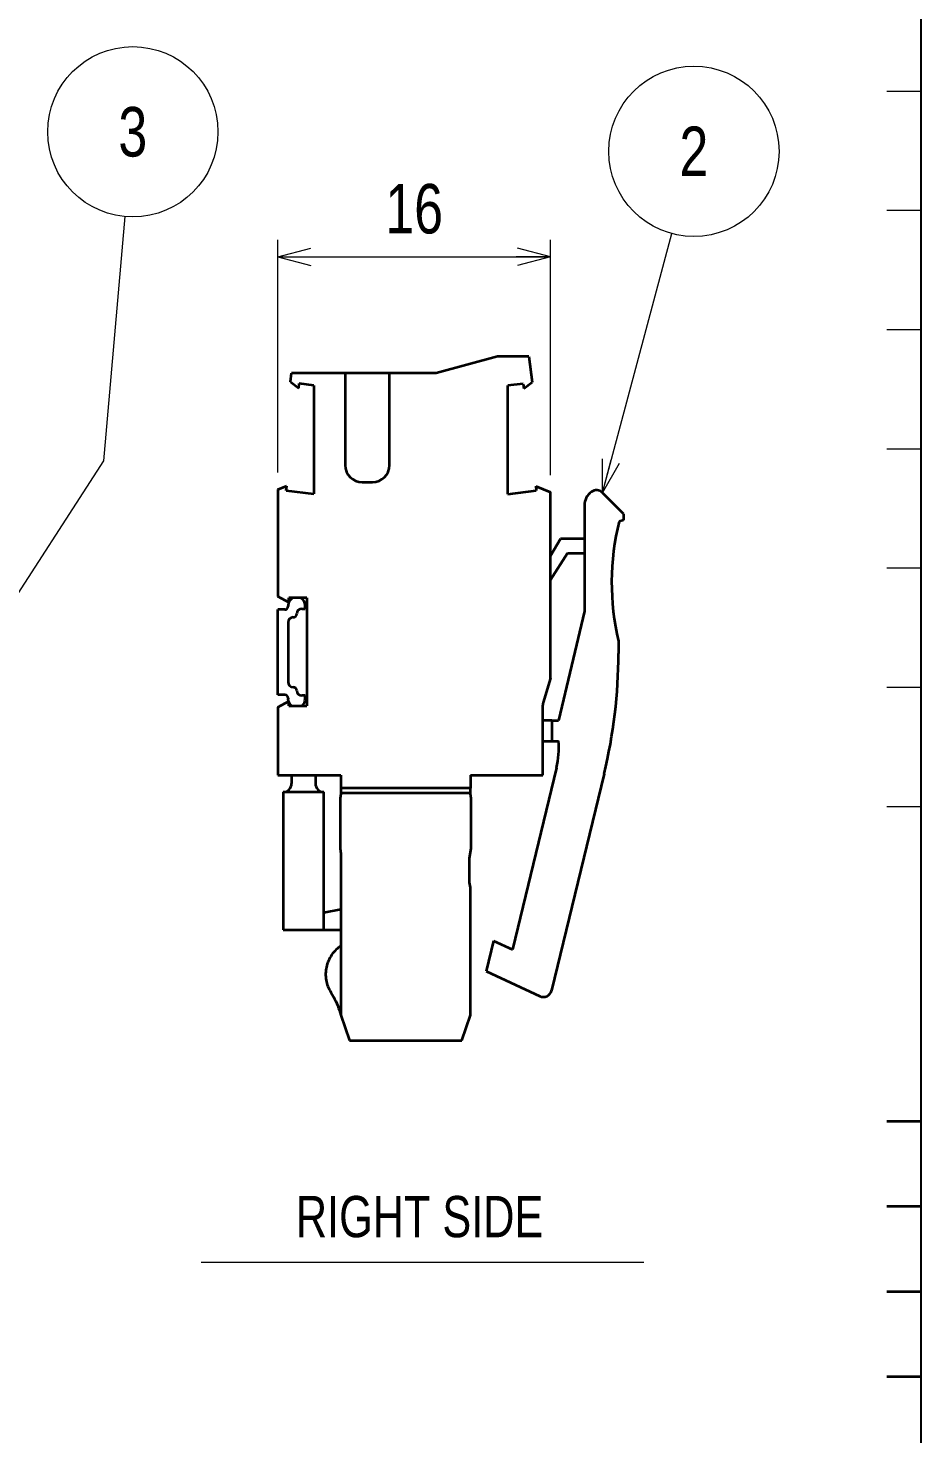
# Model space of a CAD drawing. Header units: millimetres. Extents: x 7 to 413, y 10 to 287.
# Drawn here: x 360.6 to 413, y 92.9 to 175.5 of the extents above; entities that cross this region are included whole.
import ezdxf
from ezdxf.enums import TextEntityAlignment as Align

# ---------------------------------------------------------------- set-up
doc = ezdxf.new("R2010")
doc.units = ezdxf.units.MM
for name, color, linetype in [('1', 7, 'Continuous'), ('GR01_バルーン', 7, 'Continuous'), ('図面枠D8M', 7, 'Continuous'), ('表題、部品表', 7, 'Continuous')]:
    doc.layers.add(name, color=color, linetype=linetype)
doc.styles.add('HG丸ｺﾞｼｯｸM-PRO', font='')
doc.styles.get('HG丸ｺﾞｼｯｸM-PRO').set_extended_font_data('HG丸ｺﾞｼｯｸM-PRO')

# ---------------------------------------------------------------- blocks, each defined once
blk = doc.blocks.new('BLKF023')
at = {"layer": '図面枠D8M', "color": 2, "linetype": 'Continuous', "lineweight": 25}
blk.add_line((413, 286.75), (413, 10.25), dxfattribs=at)
at = {"layer": '図面枠D8M', "color": 4, "linetype": 'Continuous', "lineweight": 13}
for p, q in [((413, 171.75), (411, 171.75)), ((413, 164.75), (411, 164.75)), ((413, 157.75), (411, 157.75)), ((413, 150.75), (411, 150.75)), ((413, 143.75), (411, 143.75)), ((413, 136.75), (411, 136.75)), ((411, 129.75), (413, 129.75))]:
    blk.add_line(p, q, dxfattribs=at)
at = {"layer": '図面枠D8M', "color": 3, "linetype": 'Continuous', "lineweight": 35}
for p, q in [((413, 111.25), (411, 111.25)), ((413, 106.25), (411, 106.25)), ((413, 101.25), (411, 101.25)), ((413, 96.25), (411, 96.25))]:
    blk.add_line(p, q, dxfattribs=at)
blk = doc.blocks.new('FXTIP_ARROW_S')
at = {"color": 0, "linetype": 'Continuous', "lineweight": -2}
for q in [(-1, 0), (-0.966, 0.259), (-0.966, -0.259)]:
    blk.add_line((0, 0), q, dxfattribs=at)
blk = doc.blocks.new('FXTIP_ARROW_E')
at = {"color": 0, "linetype": 'Continuous', "lineweight": -2}
for q in [(-1, 0), (-0.966, 0.259), (-0.966, -0.259)]:
    blk.add_line((0, 0), q, dxfattribs=at)

msp = doc.modelspace()

# ---------------------------------------------------------------- linework, layer by layer
at = {"layer": '1', "color": 7, "linetype": 'Continuous', "lineweight": 35}
for p, q in [((388.136, 156.174), (384.528, 155.199)), ((389.977, 156.174), (388.136, 156.174)), ((389.977, 156.174), (390.16, 154.68)), ((375.965, 154.691), (376.028, 155.199)), ((375.965, 154.691), (376.454, 154.323)), ((379.186, 155.199), (376.028, 155.199)), ((376.454, 154.323), (376.487, 154.593)), ((377.336, 154.489), (376.487, 154.593)), ((377.336, 154.489), (377.336, 148.117)), ((379.186, 155.199), (379.186, 149.799)), ((380.186, 155.199), (379.186, 155.199)), ((380.786, 155.199), (380.186, 155.199)), ((381.786, 155.199), (380.786, 155.199)), ((381.786, 149.799), (381.786, 155.199)), ((384.528, 155.199), (381.786, 155.199)), ((389.638, 154.582), (388.736, 154.471)), ((388.736, 148.099), (388.736, 154.471)), ((389.638, 154.582), (389.671, 154.312)), ((389.671, 154.312), (390.16, 154.68)), ((380.186, 148.799), (380.786, 148.799)), ((375.236, 148.368), (375.749, 148.586)), ((375.236, 148.368), (375.236, 142.09)), ((375.716, 148.315), (375.749, 148.586)), ((375.716, 148.315), (377.336, 148.117)), ((388.736, 148.099), (390.409, 148.304)), ((390.376, 148.574), (390.409, 148.304)), ((390.376, 148.574), (391.236, 148.209)), ((391.236, 137.282), (391.236, 148.209)), ((395.536, 146.942), (394.296, 148.182)), ((393.236, 147.424), (393.236, 141.224)), ((395.536, 146.569), (395.275, 146.5)), ((395.536, 146.942), (395.536, 146.569)), ((391.236, 144.482), (391.836, 145.474)), ((393.236, 145.474), (391.836, 145.474)), ((392.236, 144.624), (391.236, 143.069)), ((392.236, 144.624), (393.236, 144.624)), ((375.866, 141.727), (375.236, 142.09)), ((375.236, 136.314), (375.236, 141.314)), ((375.636, 141.314), (375.236, 141.314)), ((375.836, 141.564), (375.836, 141.514)), ((376.936, 141.999), (375.866, 141.999)), ((375.866, 141.727), (375.866, 141.999)), ((376.636, 141.364), (376.836, 141.364)), ((376.836, 141.364), (376.836, 141.564)), ((376.936, 141.999), (376.936, 135.674)), ((393.236, 141.224), (391.716, 134.799)), ((375.836, 140.564), (375.836, 137.064)), ((395.236, 139.454), (395.236, 138.736)), ((391.236, 137.282), (390.807, 135.853)), ((375.636, 136.314), (375.236, 136.314)), ((376.836, 136.264), (376.636, 136.264)), ((376.836, 136.064), (376.836, 136.264)), ((375.236, 135.583), (375.866, 135.946)), ((375.236, 135.583), (375.236, 131.599)), ((375.836, 136.114), (375.836, 136.064)), ((375.852, 135.938), (375.836, 136.064)), ((375.866, 135.674), (375.866, 135.946)), ((375.931, 135.77), (375.866, 135.894)), ((375.866, 135.674), (376.936, 135.674)), ((376.023, 135.674), (375.931, 135.77)), ((390.786, 131.599), (390.786, 135.709)), ((391.321, 134.799), (390.786, 134.799)), ((391.321, 134.799), (391.321, 133.599)), ((391.321, 134.799), (391.716, 134.799)), ((390.786, 133.599), (391.321, 133.599)), ((391.321, 133.599), (391.72, 133.599)), ((375.236, 131.599), (378.936, 131.599)), ((376.036, 131.599), (376.036, 131.099)), ((377.436, 131.599), (377.436, 131.099)), ((378.936, 131.599), (378.936, 130.835)), ((386.536, 131.599), (390.786, 131.599)), ((386.536, 131.599), (386.536, 130.835)), ((391.596, 132.019), (389.012, 121.349)), ((394.393, 131.676), (391.312, 118.951)), ((377.936, 130.599), (375.536, 130.599)), ((375.536, 130.599), (375.536, 122.499)), ((377.936, 122.499), (377.936, 130.599)), ((378.936, 130.499), (378.886, 130.215)), ((386.536, 130.835), (378.936, 130.835)), ((378.936, 130.835), (378.936, 130.549)), ((378.936, 130.549), (386.536, 130.549)), ((378.936, 130.549), (378.936, 130.499)), ((386.536, 130.549), (386.536, 130.835)), ((386.536, 130.499), (386.536, 130.549)), ((386.586, 130.215), (386.536, 130.499)), ((378.886, 130.215), (378.886, 127.283)), ((386.586, 127.283), (386.586, 130.215)), ((378.886, 127.283), (378.936, 126.999)), ((386.486, 126.715), (386.586, 127.283)), ((378.936, 126.999), (378.936, 117.499)), ((386.486, 125.283), (386.486, 126.715)), ((386.536, 124.999), (386.486, 125.283)), ((386.536, 117.499), (386.536, 124.999)), ((378.936, 123.699), (377.936, 123.499)), ((375.536, 122.499), (377.936, 122.499)), ((377.936, 122.499), (378.936, 122.499)), ((387.902, 121.866), (387.47, 120.082)), ((387.902, 121.866), (389.012, 121.349)), ((387.47, 120.082), (390.615, 118.615)), ((378.848, 117.763), (378.936, 117.499)), ((378.936, 117.499), (379.436, 115.999)), ((386.036, 115.999), (386.536, 117.499)), ((379.436, 115.999), (386.036, 115.999))]:
    msp.add_line(p, q, dxfattribs=at)
for centre, radius, start, end in [((380.186, 149.799), 1, 180, 270), ((380.786, 149.799), 1, 270, 0), ((394.236, 147.424), 1, 125.96454, 180), ((393.942, 147.829), 0.5, 45, 125.96454), ((409.836, 142.895), 15, 166.09667, 193.26148), ((375.636, 141.514), 0.2, 270, 0), ((376.336, 141.564), 0.5, 119.56721, 180), ((376.636, 141.064), 0.3, 90, 180), ((376.336, 141.564), 0.5, 0, 60.43279), ((376.136, 140.564), 0.3, 90, 180), ((376.136, 141.064), 0.2, 270, 0), ((365.236, 138.736), 30, 346.38772, 0), ((376.136, 137.064), 0.3, 180, 270), ((375.636, 136.114), 0.2, 0, 90), ((376.136, 136.564), 0.2, 0, 90), ((376.636, 136.564), 0.3, 180, 270), ((376.336, 136.064), 0.5, 308.71905, 0), ((391.286, 135.709), 0.5, 163.30076, 180), ((386.736, 133.196), 5, 346.38772, 4.62584), ((375.536, 131.099), 0.5, 270, 0), ((377.936, 131.099), 0.5, 180, 270), ((390.826, 119.069), 0.5, 245, 346.38772)]:
    msp.add_arc(centre, radius, start, end, dxfattribs=at)
for points in [[(378.936, 121.569), (378.832, 121.492), (378.625, 121.338), (378.377, 121.037), (378.188, 120.697), (378.07, 120.327), (378.024, 119.941), (378.054, 119.554), (378.154, 119.176), (378.279, 118.95), (378.341, 118.837)], [(378.341, 118.837), (378.442, 118.665), (378.643, 118.322), (378.78, 117.949), (378.848, 117.763)]]:
    msp.add_open_spline(points, degree=3, dxfattribs=at)
at = {"layer": 'GR01_バルーン', "color": 7, "linetype": 'Continuous', "lineweight": 13}
for p, q in [((365.007, 150.063), (366.271, 164.402)), ((375.236, 149.368), (375.236, 163.037)), ((391.236, 149.209), (391.236, 163.037)), ((394.296, 148.182), (398.374, 163.403)), ((375.236, 162.037), (391.236, 162.037)), ((357.989, 139.209), (365.007, 150.063)), ((370.721, 102.997), (396.721, 102.997))]:
    msp.add_line(p, q, dxfattribs=at)
for centre in [(366.711, 169.383), (399.668, 168.233)]:
    msp.add_circle(centre, 5, dxfattribs=at)

# ---------------------------------------------------------------- block references
at = {"layer": 'GR01_バルーン', "color": 7, "linetype": 'Continuous', "lineweight": 13, "xscale": 2, "yscale": 2}
for name, p, rotation in [('FXTIP_ARROW_S', (375.236, 162.037), 180), ('FXTIP_ARROW_E', (391.236, 162.037), 360), ('FXTIP_ARROW_S', (394.296, 148.182), 254.9999999999999)]:
    msp.add_blockref(name, p, dxfattribs=dict(at, rotation=rotation))
at = {"layer": '図面枠D8M', "color": 4, "linetype": 'Continuous', "lineweight": 13}
msp.add_blockref('BLKF023', (0, 0), dxfattribs=at)

# ---------------------------------------------------------------- texts
at = {"layer": 'GR01_バルーン', "color": 7, "linetype": 'Continuous', "lineweight": 13, "style": 'HG丸ｺﾞｼｯｸM-PRO', "width": 0.784542}
for s, p in [('3', (366.711, 169.383)), ('2', (399.668, 168.233))]:
    msp.add_text(s, height=2.909, rotation=0, dxfattribs=at).set_placement(p, align=Align.MIDDLE_CENTER)
msp.add_text('16', height=2.9091, rotation=0, dxfattribs=at).set_placement((383.236, 162.537), align=Align.BOTTOM_CENTER)
at = {"layer": '表題、部品表', "color": 3, "linetype": 'Continuous', "lineweight": 13, "style": 'HG丸ｺﾞｼｯｸM-PRO', "width": 0.783229}
msp.add_text('RIGHT SIDE', height=2.4242, dxfattribs=at).set_placement((383.555, 105.664), align=Align.MIDDLE_CENTER)

doc.saveas('drawing.dxf')
